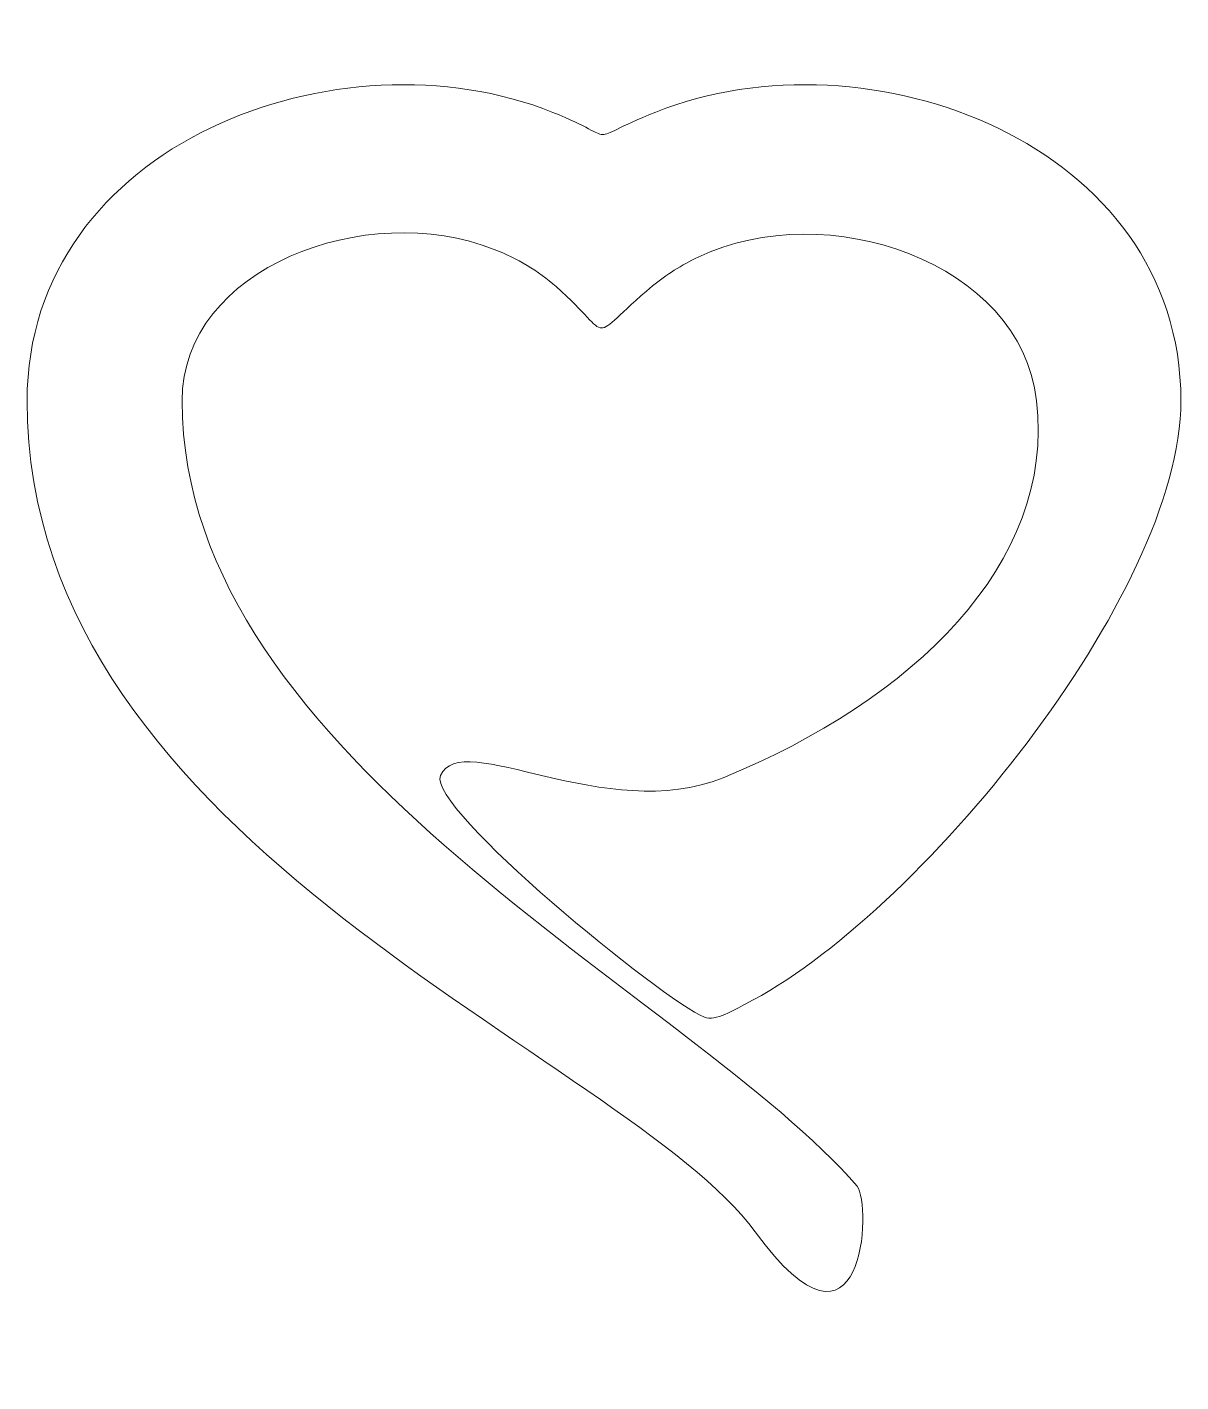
# Model space of a CAD drawing. Header units: centimetres. Extents: x -5.75 to -3.46, y 10.54 to 13.24.
import ezdxf

# ---------------------------------------------------------------- set-up
doc = ezdxf.new("R2010")
doc.units = ezdxf.units.CM
doc.header["$MEASUREMENT"] = 0
doc.layers.add('Camada 1', color=7, linetype='Continuous')

msp = doc.modelspace()

# ---------------------------------------------------------------- linework, layer by layer
at = {"layer": 'Camada 1', "color": 250, "lineweight": 9}
msp.add_open_spline([(-4.30372, 10.84115), (-4.08567, 10.54238), (-4.07095, 10.89653), (-4.10098, 10.93145), (-4.10098, 10.93145), (-4.42644, 11.30998), (-5.44328, 11.77725), (-5.44328, 12.49364), (-5.44328, 12.49364), (-5.44328, 12.75805), (-5.0768, 12.89518), (-4.82241, 12.79465), (-4.82241, 12.79465), (-4.77689, 12.77667), (-4.73492, 12.75204), (-4.69932, 12.72062), (-4.69932, 12.72062), (-4.57778, 12.61329), (-4.64435, 12.60856), (-4.50762, 12.72193), (-4.50762, 12.72193), (-4.48026, 12.74461), (-4.44966, 12.76373), (-4.41706, 12.77921), (-4.41706, 12.77921), (-4.16108, 12.90085), (-3.77573, 12.77047), (-3.74377, 12.49364), (-3.74377, 12.49364), (-3.70629, 12.16878), (-3.99159, 11.89737), (-4.36703, 11.74401), (-4.36703, 11.74401), (-4.59877, 11.64935), (-4.88886, 11.84411), (-4.92947, 11.74804), (-4.92947, 11.74804), (-4.9564, 11.68431), (-4.48648, 11.30082), (-4.40431, 11.26758), (-4.40431, 11.26758), (-4.38263, 11.25881), (-4.34434, 11.28291), (-4.32338, 11.29352), (-4.32338, 11.29352), (-3.98341, 11.46579), (-3.45687, 12.10806), (-3.45687, 12.49364), (-3.45687, 12.49364), (-3.45687, 13.00527), (-4.0786, 13.23623), (-4.50127, 13.06773), (-4.50127, 13.06773), (-4.6539, 13.00707), (-4.56279, 13.00988), (-4.70573, 13.06721), (-4.70573, 13.06721), (-5.12843, 13.23676), (-5.75144, 13.00575), (-5.75144, 12.49364), (-5.75144, 12.49364), (-5.75144, 11.60282), (-4.56102, 11.19365), (-4.30372, 10.84115)], degree=3, knots=[0, 0, 0, 0, 0.0588235, 0.0588235, 0.0588235, 0.0588235, 0.1176471, 0.1176471, 0.1176471, 0.1176471, 0.1764706, 0.1764706, 0.1764706, 0.1764706, 0.2352941, 0.2352941, 0.2352941, 0.2352941, 0.2941176, 0.2941176, 0.2941176, 0.2941176, 0.3529412, 0.3529412, 0.3529412, 0.3529412, 0.4117647, 0.4117647, 0.4117647, 0.4117647, 0.4705882, 0.4705882, 0.4705882, 0.4705882, 0.5294118, 0.5294118, 0.5294118, 0.5294118, 0.5882353, 0.5882353, 0.5882353, 0.5882353, 0.6470588, 0.6470588, 0.6470588, 0.6470588, 0.7058824, 0.7058824, 0.7058824, 0.7058824, 0.7647059, 0.7647059, 0.7647059, 0.7647059, 0.8235294, 0.8235294, 0.8235294, 0.8235294, 0.8823529, 0.8823529, 0.8823529, 0.8823529, 1, 1, 1, 1], dxfattribs=at)

doc.saveas('drawing.dxf')
